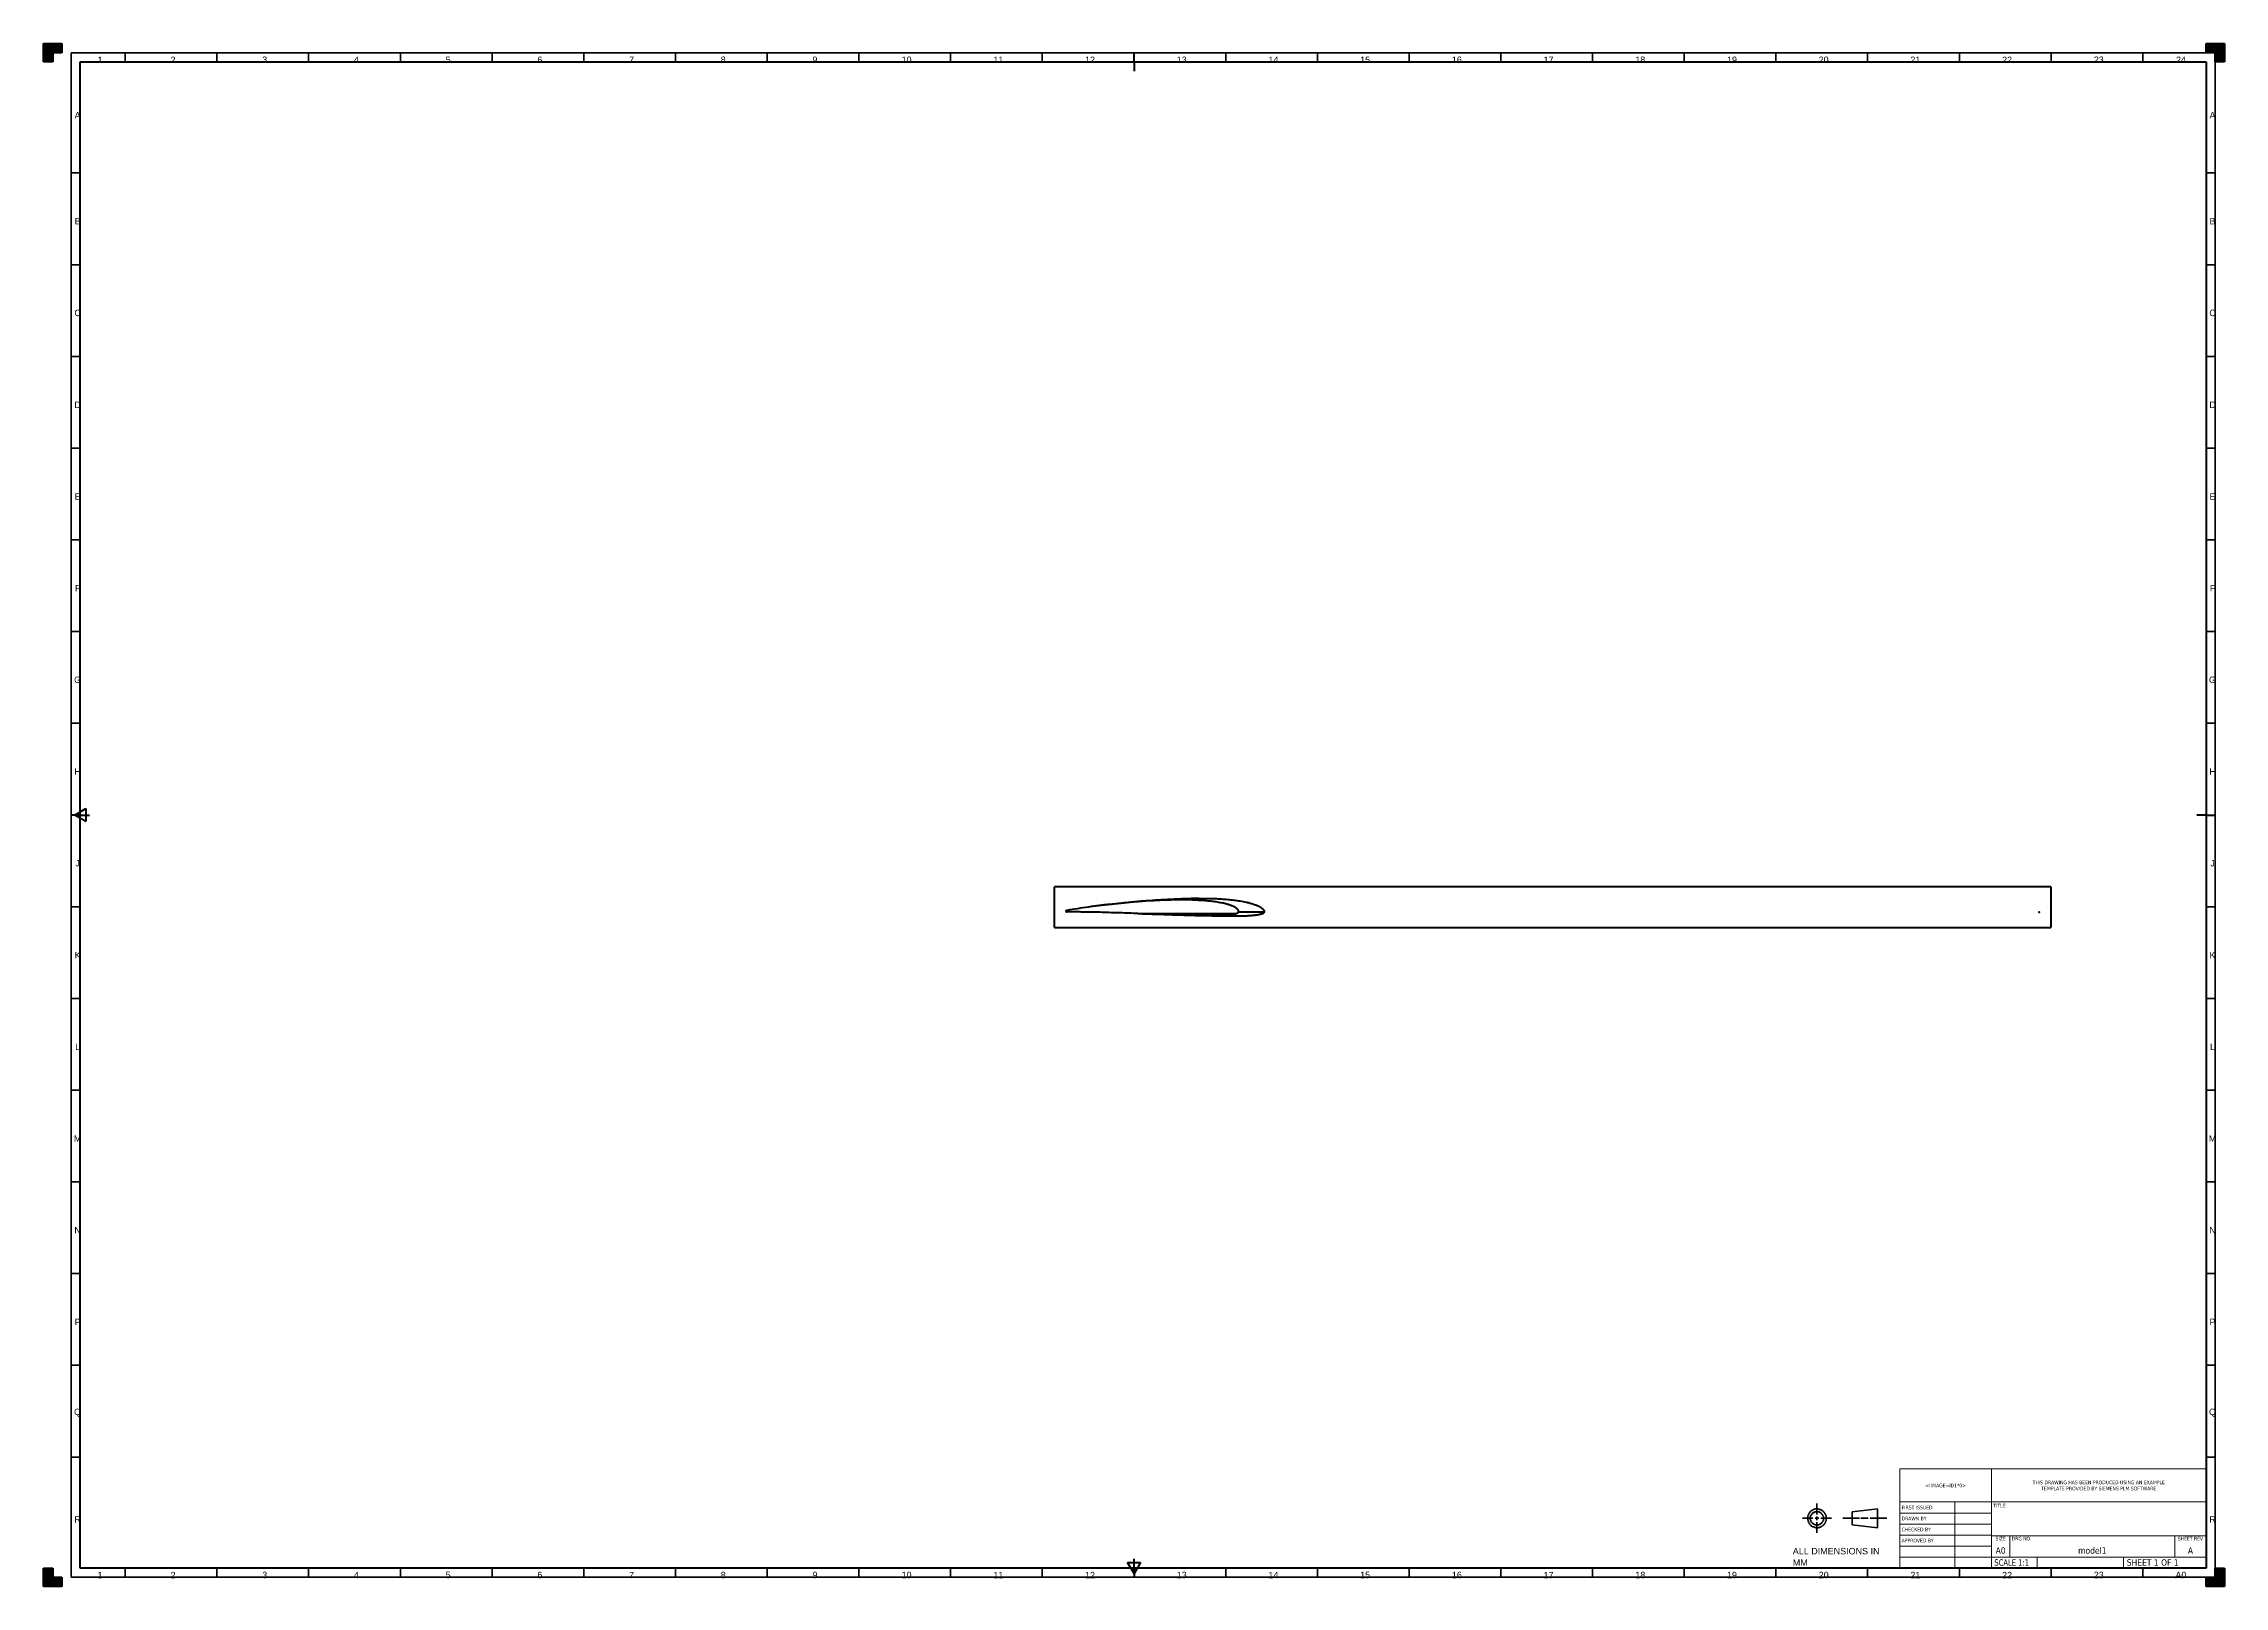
# Model space of a CAD drawing. Header units: millimetres. Extents: x 0 to 1189, y 0 to 841.
import ezdxf

# ---------------------------------------------------------------- set-up
doc = ezdxf.new("R2010")
doc.units = ezdxf.units.MM
for name, color, linetype, true_color in [('1', 7, 'Continuous', 0xffffff), ('256', 7, 'Continuous', 0xffffff), ('61', 7, 'Continuous', 0xffffff)]:
    doc.layers.add(name, color=color, linetype=linetype, true_color=true_color)
doc.styles.add('Arial Unicode MS', font='Arial Unicode MS')
doc.styles.add('Tahoma', font='Tahoma')

# ---------------------------------------------------------------- blocks, each defined once
blk = doc.blocks.new('TabularNote1')
at = {"layer": '1', "color": 18, "linetype": 'Continuous', "lineweight": 18}
for p, q in [((1062, 64), (1072, 64)), ((1062, 64), (1062, 46)), ((1072, 64), (1087, 64)), ((1087, 64), (1134, 64)), ((1134, 64), (1162, 64)), ((1162, 64), (1179, 64)), ((1179, 64), (1179, 46)), ((1062, 46), (1072, 46)), ((1062, 46), (1062, 43)), ((1062, 43), (1062, 27.5)), ((1072, 46), (1087, 46)), ((1087, 46), (1134, 46)), ((1134, 46), (1162, 46)), ((1162, 46), (1179, 46)), ((1179, 46), (1179, 43)), ((1179, 43), (1179, 27.5)), ((1062, 27.5), (1072, 27.5)), ((1062, 27.5), (1062, 24)), ((1062, 24), (1062, 16)), ((1072, 27.5), (1087, 27.5)), ((1072, 27.5), (1072, 24)), ((1072, 24), (1072, 16)), ((1087, 27.5), (1134, 27.5)), ((1134, 27.5), (1162, 27.5)), ((1162, 27.5), (1179, 27.5)), ((1162, 27.5), (1162, 24)), ((1162, 24), (1162, 16)), ((1179, 27.5), (1179, 24)), ((1179, 24), (1179, 16)), ((1062, 16), (1072, 16)), ((1062, 16), (1062, 10)), ((1072, 16), (1087, 16)), ((1087, 16), (1134, 16)), ((1087, 16), (1087, 10)), ((1134, 16), (1162, 16)), ((1134, 16), (1134, 10)), ((1162, 16), (1179, 16)), ((1179, 16), (1179, 10)), ((1062, 10), (1072, 10)), ((1072, 10), (1087, 10)), ((1087, 10), (1134, 10)), ((1134, 10), (1162, 10)), ((1162, 10), (1179, 10))]:
    blk.add_line(p, q, dxfattribs=at)
at = {"layer": '1', "color": 18, "linetype": 'Continuous', "lineweight": 13, "line_spacing_factor": 0.999701, "style": 'Tahoma'}
for s, insert, char_height, attachment_point in [('\\W1.0000;THIS DRAWING HAS BEEN PRODUCED USING AN EXAMPLE\\PTEMPLATE PROVIDED BY SIEMENS PLM SOFTWARE', (1120.5, 55), 2, 5), ('\\W1.0000;TITLE', (1063.025, 45), 2, 1), ('\\W1.0000;SIZE', (1067, 25), 2, 8), ('\\W1.0000;DRG NO.', (1073.025, 25), 2, 7), ('\\W0.9958;SHEET REV', (1170.5, 25), 2, 8), ('\\W0.8911;SCALE 1:1', (1063.584, 13), 3.5, 4), ('\\W1.0000;A0', (1067, 17.75), 3.5, 8), ('\\W1.0000;model1', (1117, 17.75), 3.5, 8), ('\\W1.0000;SHEET 1 OF 1', (1135.775, 13), 3.5, 4), ('\\W1.0000;A', (1170.5, 17.75), 3.5, 8)]:
    blk.add_mtext(s, dxfattribs=dict(at, insert=insert, char_height=char_height, attachment_point=attachment_point))
blk = doc.blocks.new('3RDANG1')
at = {"layer": '1', "color": 18, "linetype": 'Continuous', "lineweight": 35}
for p, q in [((0.126, 0.787), (0.118, 0.772)), ((0.134, 0.795), (0.126, 0.787)), ((0.142, 0.811), (0.134, 0.803)), ((0.134, 0.803), (0.134, 0.795)), ((0.15, 0.811), (0.142, 0.811)), ((0.157, 0.819), (0.15, 0.811)), ((0.165, 0.819), (0.157, 0.819)), ((0.173, 0.819), (0.165, 0.819)), ((0.173, 0.63), (0.173, 1)), ((0.181, 0.819), (0.173, 0.819)), ((0.189, 0.819), (0.181, 0.819)), ((0.197, 0.811), (0.189, 0.819)), ((0.205, 0.803), (0.197, 0.811)), ((0.213, 0.795), (0.205, 0.803)), ((0.22, 0.787), (0.213, 0.795)), ((0.228, 0.78), (0.22, 0.787)), ((0.236, 0.772), (0.228, 0.78)), ((0.89, 0.819), (0.591, 0.724)), ((0.89, 0.181), (0.89, 0.819)), ((0.071, 0.606), (0.063, 0.583)), ((0.063, 0.583), (0.063, 0.559)), ((0.063, 0.559), (0.063, 0.535)), ((0.063, 0.535), (0.063, 0.52)), ((0.063, 0.52), (0.063, 0.496)), ((0.079, 0.661), (0.071, 0.646)), ((0.071, 0.646), (0.071, 0.622)), ((0.071, 0.622), (0.071, 0.606)), ((0.087, 0.701), (0.079, 0.685)), ((0.079, 0.685), (0.079, 0.661)), ((0.094, 0.717), (0.087, 0.701)), ((0.102, 0.748), (0.094, 0.732)), ((0.094, 0.732), (0.094, 0.717)), ((0.102, 0.575), (0.094, 0.559)), ((0.094, 0.559), (0.094, 0.543)), ((0.094, 0.543), (0.094, 0.528)), ((0.094, 0.528), (0.094, 0.512)), ((0.11, 0.764), (0.102, 0.748)), ((0.11, 0.614), (0.102, 0.606)), ((0.102, 0.606), (0.102, 0.591)), ((0.102, 0.591), (0.102, 0.575)), ((0.118, 0.772), (0.11, 0.764)), ((0.118, 0.654), (0.11, 0.646)), ((0.11, 0.646), (0.11, 0.63)), ((0.11, 0.63), (0.11, 0.614)), ((0.126, 0.677), (0.118, 0.669)), ((0.118, 0.669), (0.118, 0.654)), ((0.134, 0.693), (0.126, 0.685)), ((0.126, 0.685), (0.126, 0.677)), ((0.142, 0.701), (0.134, 0.693)), ((0.15, 0.717), (0.142, 0.709)), ((0.142, 0.709), (0.142, 0.701)), ((0.157, 0.724), (0.15, 0.717)), ((0.15, 0.717), (0.15, 0.717)), ((0.165, 0.724), (0.157, 0.724)), ((0.173, 0.724), (0.165, 0.724)), ((0.181, 0.724), (0.173, 0.724)), ((0.173, 0.724), (0.173, 0.724)), ((0.173, 0.441), (0.173, 0.559)), ((0.189, 0.724), (0.181, 0.724)), ((0.197, 0.717), (0.189, 0.724)), ((0.189, 0.724), (0.189, 0.724)), ((0.205, 0.709), (0.197, 0.717)), ((0.213, 0.701), (0.205, 0.709)), ((0.205, 0.709), (0.205, 0.709)), ((0.22, 0.693), (0.213, 0.701)), ((0.22, 0.677), (0.22, 0.693)), ((0.228, 0.669), (0.22, 0.677)), ((0.228, 0.661), (0.228, 0.669)), ((0.236, 0.646), (0.228, 0.661)), ((0.244, 0.756), (0.236, 0.772)), ((0.236, 0.638), (0.236, 0.646)), ((0.236, 0.622), (0.236, 0.638)), ((0.244, 0.606), (0.236, 0.622)), ((0.244, 0.74), (0.244, 0.756)), ((0.252, 0.724), (0.244, 0.74)), ((0.244, 0.598), (0.244, 0.606)), ((0.244, 0.583), (0.244, 0.598)), ((0.252, 0.567), (0.244, 0.583)), ((0.26, 0.709), (0.252, 0.724)), ((0.252, 0.551), (0.252, 0.567)), ((0.252, 0.535), (0.252, 0.551)), ((0.252, 0.52), (0.252, 0.535)), ((0.252, 0.504), (0.252, 0.52)), ((0.26, 0.693), (0.26, 0.709)), ((0.268, 0.677), (0.26, 0.693)), ((0.268, 0.654), (0.268, 0.677)), ((0.276, 0.638), (0.268, 0.654)), ((0.276, 0.614), (0.276, 0.638)), ((0.283, 0.591), (0.276, 0.614)), ((0.283, 0.575), (0.283, 0.591)), ((0.283, 0.551), (0.283, 0.575)), ((0.283, 0.528), (0.283, 0.551)), ((0.283, 0.504), (0.283, 0.528)), ((0.591, 0.724), (0.591, 0.276)), ((0.126, 0.504), (0, 0.504)), ((0.063, 0.496), (0.063, 0.472)), ((0.063, 0.472), (0.063, 0.449)), ((0.063, 0.449), (0.063, 0.425)), ((0.063, 0.425), (0.071, 0.409)), ((0.071, 0.409), (0.071, 0.386)), ((0.071, 0.386), (0.071, 0.362)), ((0.071, 0.362), (0.079, 0.346)), ((0.079, 0.346), (0.079, 0.323)), ((0.079, 0.323), (0.087, 0.307)), ((0.087, 0.307), (0.087, 0.291)), ((0.087, 0.291), (0.094, 0.276)), ((0.094, 0.512), (0.094, 0.496)), ((0.094, 0.496), (0.094, 0.48)), ((0.094, 0.48), (0.094, 0.465)), ((0.094, 0.465), (0.094, 0.449)), ((0.094, 0.449), (0.102, 0.433)), ((0.094, 0.276), (0.102, 0.26)), ((0.102, 0.433), (0.102, 0.417)), ((0.102, 0.417), (0.102, 0.402)), ((0.102, 0.402), (0.102, 0.394)), ((0.102, 0.394), (0.11, 0.378)), ((0.102, 0.26), (0.11, 0.244)), ((0.11, 0.378), (0.11, 0.362)), ((0.11, 0.362), (0.118, 0.354)), ((0.118, 0.354), (0.118, 0.339)), ((0.118, 0.339), (0.126, 0.331)), ((0.126, 0.331), (0.126, 0.323)), ((0.126, 0.323), (0.134, 0.307)), ((0.134, 0.307), (0.134, 0.299)), ((0.134, 0.299), (0.142, 0.291)), ((0.142, 0.291), (0.15, 0.291)), ((0.197, 0.504), (0.15, 0.504)), ((0.15, 0.291), (0.15, 0.283)), ((0.15, 0.283), (0.157, 0.276)), ((0.157, 0.276), (0.165, 0.276)), ((0.165, 0.276), (0.165, 0.276)), ((0.165, 0.276), (0.173, 0.276)), ((0.173, 0), (0.173, 0.37)), ((0.173, 0.276), (0.181, 0.276)), ((0.181, 0.276), (0.181, 0.276)), ((0.181, 0.276), (0.189, 0.276)), ((0.189, 0.276), (0.197, 0.283)), ((0.197, 0.283), (0.205, 0.291)), ((0.197, 0.283), (0.197, 0.283)), ((0.205, 0.291), (0.213, 0.299)), ((0.213, 0.307), (0.22, 0.315)), ((0.213, 0.299), (0.213, 0.307)), ((0.346, 0.504), (0.22, 0.504)), ((0.22, 0.323), (0.228, 0.331)), ((0.22, 0.315), (0.22, 0.323)), ((0.228, 0.346), (0.236, 0.354)), ((0.228, 0.331), (0.228, 0.346)), ((0.236, 0.37), (0.244, 0.386)), ((0.236, 0.354), (0.236, 0.37)), ((0.244, 0.409), (0.252, 0.425)), ((0.244, 0.394), (0.244, 0.409)), ((0.244, 0.386), (0.244, 0.394)), ((0.244, 0.252), (0.252, 0.268)), ((0.252, 0.488), (0.252, 0.504)), ((0.252, 0.472), (0.252, 0.488)), ((0.252, 0.457), (0.252, 0.472)), ((0.252, 0.441), (0.252, 0.457)), ((0.252, 0.425), (0.252, 0.441)), ((0.252, 0.283), (0.26, 0.299)), ((0.252, 0.268), (0.252, 0.283)), ((0.26, 0.299), (0.268, 0.315)), ((0.268, 0.339), (0.276, 0.354)), ((0.268, 0.315), (0.268, 0.339)), ((0.276, 0.394), (0.283, 0.417)), ((0.276, 0.378), (0.276, 0.394)), ((0.276, 0.354), (0.276, 0.378)), ((0.283, 0.48), (0.283, 0.504)), ((0.283, 0.465), (0.283, 0.48)), ((0.283, 0.441), (0.283, 0.465)), ((0.283, 0.417), (0.283, 0.441)), ((0.48, 0.504), (0.677, 0.504)), ((0.591, 0.276), (0.89, 0.181)), ((0.693, 0.504), (0.78, 0.504)), ((1, 0.504), (0.803, 0.504)), ((0.11, 0.244), (0.11, 0.228)), ((0.11, 0.228), (0.118, 0.22)), ((0.118, 0.22), (0.126, 0.213)), ((0.126, 0.213), (0.134, 0.205)), ((0.134, 0.205), (0.142, 0.197)), ((0.142, 0.197), (0.15, 0.189)), ((0.15, 0.189), (0.157, 0.181)), ((0.157, 0.181), (0.165, 0.181)), ((0.165, 0.181), (0.173, 0.181)), ((0.173, 0.181), (0.181, 0.181)), ((0.181, 0.181), (0.189, 0.181)), ((0.189, 0.181), (0.197, 0.189)), ((0.197, 0.189), (0.205, 0.189)), ((0.205, 0.189), (0.213, 0.197)), ((0.213, 0.197), (0.22, 0.205)), ((0.22, 0.205), (0.228, 0.213)), ((0.228, 0.228), (0.236, 0.236)), ((0.228, 0.213), (0.228, 0.228)), ((0.236, 0.236), (0.244, 0.252))]:
    blk.add_line(p, q, dxfattribs=at)
blk = doc.blocks.new('TabularNote2')
at = {"layer": '1', "color": 18, "linetype": 'Continuous', "lineweight": 35, "xscale": 45.99999999999999, "yscale": 16}
blk.add_blockref('3RDANG1', (958.9, 29.1), dxfattribs=at)
at = {"layer": '1', "color": 18, "linetype": 'Continuous', "lineweight": 13, "char_height": 3.5, "line_spacing_factor": 1.069626, "style": 'Arial Unicode MS'}
for s, insert, attachment_point in [('\\W1.0000;                                ', (981.9, 37.1), 5), ('\\W1.0000;ALL DIMENSIONS IN\\PММ', (953.7, 16.1), 4)]:
    blk.add_mtext(s, dxfattribs=dict(at, insert=insert, attachment_point=attachment_point))
blk = doc.blocks.new('TabularNote3')
at = {"layer": '1', "color": 18, "linetype": 'Continuous', "lineweight": 18}
for p, q in [((1012, 64), (1042, 64)), ((1012, 64), (1012, 46)), ((1042, 64), (1062, 64)), ((1062, 64), (1062, 46)), ((1012, 46), (1042, 46)), ((1012, 46), (1012, 40)), ((1012, 40), (1042, 40)), ((1012, 40), (1012, 34)), ((1042, 46), (1062, 46)), ((1042, 46), (1042, 40)), ((1042, 40), (1062, 40)), ((1042, 40), (1042, 34)), ((1062, 46), (1062, 40)), ((1062, 40), (1062, 34)), ((1012, 34), (1042, 34)), ((1012, 34), (1012, 28)), ((1012, 28), (1042, 28)), ((1012, 28), (1012, 22)), ((1042, 34), (1062, 34)), ((1042, 34), (1042, 28)), ((1042, 28), (1062, 28)), ((1042, 28), (1042, 22)), ((1062, 34), (1062, 28)), ((1062, 28), (1062, 22)), ((1012, 22), (1042, 22)), ((1012, 22), (1012, 16)), ((1012, 16), (1042, 16)), ((1012, 16), (1012, 10)), ((1042, 22), (1062, 22)), ((1042, 22), (1042, 16)), ((1042, 16), (1062, 16)), ((1042, 16), (1042, 10)), ((1062, 22), (1062, 16)), ((1062, 16), (1062, 10)), ((1012, 10), (1042, 10)), ((1042, 10), (1062, 10))]:
    blk.add_line(p, q, dxfattribs=at)
at = {"layer": '1', "color": 18, "linetype": 'Continuous', "lineweight": 13, "char_height": 2, "line_spacing_factor": 0.999701, "style": 'Tahoma'}
for s, insert, attachment_point in [('\\W1.0000;<!IMAGE=ID1*0>', (1037, 55), 5), ('\\W1.0000;FIRST ISSUED', (1013.025, 43), 4), ('\\W1.0000;DRAWN BY', (1013.025, 37), 4), ('\\W1.0000;APPROVED BY', (1013.025, 25), 4), ('\\W1.0000;CHECKED BY', (1013.025, 31), 4)]:
    blk.add_mtext(s, dxfattribs=dict(at, insert=insert, attachment_point=attachment_point))

msp = doc.modelspace()

# ---------------------------------------------------------------- hatches: boundary and pattern name
at = {"layer": '256', "linetype": 'Continuous', "lineweight": 35}
for points in [[(0, 841), (10, 841), (10, 836), (5, 836), (5, 831), (0, 831)], [(1189, 841), (1189, 831), (1184, 831), (1184, 836), (1179, 836), (1179, 841)], [(0, 0), (0, 10), (5, 10), (5, 5), (10, 5), (10, 0)], [(1189, 0), (1179, 0), (1179, 5), (1184, 5), (1184, 10), (1189, 10)]]:
    msp.add_hatch(color=18, dxfattribs=at).paths.add_polyline_path(points, flags=0)

# ---------------------------------------------------------------- linework, layer by layer
at = {"layer": '1', "color": 8, "linetype": 'Continuous', "lineweight": 70}
for p, q in [((551.1, 359.1), (551.1, 381.4)), ((1094.4, 381.4), (551.1, 381.4)), ((1094.4, 381.4), (1094.4, 359.1)), ((551.1, 359.1), (1094.4, 359.1))]:
    msp.add_line(p, q, dxfattribs=at)
at = {"layer": '1', "color": 155, "linetype": 'Continuous', "lineweight": 70}
msp.add_line((596.6, 366.8), (650.4, 366.8), dxfattribs=at)
for points, knots in [([(651.5, 367.5), (651.5, 367.5), (651.5, 367.6), (651.5, 367.7), (651.5, 367.7), (651.5, 367.7), (651.5, 367.8), (651.5, 367.8), (651.6, 367.9), (651.5, 368), (651.5, 368.1), (651.5, 368.1), (651.5, 368.2), (651.5, 368.2), (651.5, 368.3), (651.5, 368.3), (651.4, 368.4), (651.4, 368.5), (651.4, 368.5), (651.3, 368.6), (651.3, 368.7), (651.2, 368.8), (651.2, 368.8), (651.1, 368.9), (651.1, 369), (651, 369.1), (650.9, 369.1), (650.8, 369.3), (650.7, 369.3), (650.5, 369.5), (650.4, 369.6), (650.3, 369.7), (650.2, 369.7), (650.1, 369.8), (650.1, 369.9), (649.9, 370), (649.8, 370), (649.6, 370.2), (649.5, 370.2), (649.2, 370.4), (649, 370.5), (648.6, 370.7), (648.5, 370.7), (648.3, 370.8), (648.2, 370.9), (647.8, 371), (647.6, 371.1), (647.2, 371.3), (647.1, 371.3), (646.9, 371.4), (646.8, 371.4), (646.4, 371.5), (646.2, 371.6), (645.7, 371.8), (645.4, 371.8), (645, 372), (644.7, 372), (644.2, 372.2), (644, 372.2), (643.5, 372.3), (643.2, 372.4), (642.5, 372.5), (642, 372.6), (641, 372.8), (640.5, 372.9), (639.6, 373.1), (639.1, 373.1), (638.1, 373.3), (637.6, 373.3), (636.6, 373.4), (636.1, 373.5), (635.1, 373.6), (634.6, 373.6), (633.6, 373.7), (633.1, 373.8), (631.6, 373.9), (630.6, 373.9), (629.1, 374), (628.6, 374.1), (627.6, 374.1), (627.1, 374.1), (625.6, 374.2), (624.6, 374.2), (622.6, 374.2), (621.6, 374.2), (619.6, 374.2), (618.6, 374.2), (615.6, 374.2), (613.5, 374.1), (609.5, 374), (607.5, 373.9), (603.5, 373.7), (601.5, 373.6), (598.5, 373.4), (597.5, 373.3), (595.5, 373.1), (594.5, 373.1), (592.6, 372.9), (591.6, 372.8), (589.6, 372.6), (588.6, 372.5), (585.6, 372.2), (583.6, 372), (580.6, 371.7), (579.6, 371.6), (577.6, 371.4), (576.6, 371.2), (574.6, 371), (573.6, 370.9), (571.6, 370.6), (570.6, 370.5), (567.7, 370), (565.7, 369.7), (561.7, 369.1), (559.8, 368.8), (557.8, 368.5)], [0, 0, 0, 0, 0.001953, 0.002441, 0.002441, 0.00293, 0.00293, 0.003906, 0.003906, 0.005859, 0.005859, 0.006836, 0.006836, 0.007813, 0.008789, 0.008789, 0.009766, 0.009766, 0.011719, 0.011719, 0.013672, 0.013672, 0.015625, 0.015625, 0.017578, 0.017578, 0.019531, 0.019531, 0.023438, 0.023438, 0.027344, 0.027344, 0.029297, 0.029297, 0.03125, 0.03125, 0.035156, 0.035156, 0.039063, 0.039063, 0.046875, 0.046875, 0.050781, 0.050781, 0.054688, 0.054688, 0.0625, 0.0625, 0.066406, 0.066406, 0.070313, 0.070313, 0.078125, 0.078125, 0.085938, 0.085938, 0.09375, 0.09375, 0.101563, 0.101563, 0.109375, 0.109375, 0.125, 0.125, 0.140625, 0.140625, 0.15625, 0.15625, 0.171875, 0.171875, 0.1875, 0.1875, 0.203125, 0.203125, 0.21875, 0.21875, 0.25, 0.25, 0.265625, 0.265625, 0.28125, 0.28125, 0.3125, 0.3125, 0.34375, 0.34375, 0.375, 0.375, 0.4375, 0.4375, 0.5, 0.5, 0.5625, 0.5625, 0.59375, 0.59375, 0.625, 0.625, 0.65625, 0.65625, 0.6875, 0.6875, 0.75, 0.75, 0.78125, 0.78125, 0.8125, 0.8125, 0.84375, 0.84375, 0.875, 0.875, 0.9375, 0.9375, 1, 1, 1, 1]), ([(578.4, 371.5), (578.6, 371.5), (578.7, 371.5), (579.9, 371.7), (581.1, 371.8), (583.3, 372.1), (584.5, 372.2), (587.9, 372.6), (590.2, 372.8), (593.6, 373.2), (594.7, 373.3), (597, 373.5), (598.1, 373.6), (601.5, 373.9), (603.8, 374), (607.2, 374.3), (608.4, 374.3), (610.6, 374.5), (611.8, 374.5), (615.2, 374.7), (617.5, 374.8), (620.9, 374.9), (622, 375), (624.3, 375), (625.5, 375.1), (628.9, 375.1), (631.2, 375.1), (634.6, 375), (635.7, 375), (637.5, 374.9), (638, 374.9), (639.2, 374.9), (639.7, 374.9), (641.4, 374.8), (642.6, 374.7), (644.3, 374.6), (644.9, 374.5), (646, 374.4), (646.6, 374.4), (647.7, 374.2), (648.3, 374.2), (649.4, 374), (650, 374), (651.1, 373.8), (651.7, 373.7), (652.8, 373.6), (653.4, 373.5), (654.5, 373.3), (655, 373.1), (655.9, 373), (656.2, 372.9), (656.7, 372.8), (657.3, 372.6), (657.8, 372.5), (658.4, 372.3), (658.7, 372.3), (659.1, 372.1), (659.2, 372.1), (659.5, 372), (659.6, 372), (660, 371.8), (660.3, 371.7), (660.8, 371.5), (661.1, 371.4), (661.5, 371.3), (661.6, 371.2), (661.9, 371.1), (662, 371), (662.3, 370.9), (662.4, 370.9), (662.6, 370.7), (662.8, 370.7), (663, 370.6), (663, 370.5), (663.1, 370.5), (663.2, 370.4), (663.4, 370.3), (663.5, 370.2), (663.8, 370.1), (663.9, 370), (664.1, 369.8), (664.2, 369.7), (664.4, 369.6), (664.5, 369.5), (664.7, 369.3), (664.7, 369.3), (664.7, 369.3), (664.8, 369.2), (664.8, 369.2), (664.9, 369), (665, 368.9), (665.1, 368.8), (665.1, 368.8), (665.1, 368.8), (665.2, 368.7), (665.3, 368.6), (665.3, 368.5), (665.4, 368.3), (665.4, 368.3), (665.4, 368.2), (665.4, 368.2), (665.5, 368), (665.5, 368), (665.5, 367.9), (665.5, 367.9), (665.5, 367.8), (665.5, 367.8), (665.5, 367.8), (665.5, 367.7), (665.5, 367.6), (665.4, 367.5), (665.4, 367.5)], [0, 0, 0, 0, 0.004213, 0.004213, 0.042512, 0.042512, 0.080812, 0.080812, 0.157411, 0.157411, 0.19571, 0.19571, 0.23401, 0.23401, 0.310609, 0.310609, 0.348908, 0.348908, 0.387208, 0.387208, 0.463807, 0.463807, 0.502106, 0.502106, 0.540406, 0.540406, 0.617005, 0.617005, 0.655304, 0.655304, 0.674454, 0.674454, 0.693604, 0.693604, 0.731903, 0.731903, 0.751053, 0.751053, 0.770203, 0.770203, 0.789353, 0.789353, 0.808502, 0.808502, 0.827652, 0.827652, 0.846802, 0.846802, 0.865952, 0.865952, 0.875527, 0.875527, 0.885101, 0.894676, 0.894676, 0.904251, 0.904251, 0.909039, 0.909039, 0.913826, 0.913826, 0.923401, 0.923401, 0.932976, 0.932976, 0.937763, 0.937763, 0.942551, 0.942551, 0.947338, 0.947338, 0.952126, 0.952126, 0.954519, 0.954519, 0.956913, 0.956913, 0.9617, 0.9617, 0.966488, 0.966488, 0.971275, 0.971275, 0.976063, 0.976063, 0.97726, 0.97726, 0.978457, 0.978457, 0.98085, 0.983244, 0.983244, 0.984441, 0.984441, 0.985638, 0.985638, 0.990425, 0.990425, 0.991622, 0.991622, 0.992819, 0.992819, 0.995213, 0.995213, 0.995811, 0.995811, 0.996409, 0.996409, 0.997606, 0.997606, 1, 1, 1, 1]), ([(557.8, 368.5), (557.7, 368.5), (557.7, 368.4), (557.7, 368.4), (557.7, 368.4), (557.7, 368.4), (557.6, 368.4), (557.6, 368.4), (557.6, 368.4), (557.6, 368.4), (557.6, 368.3), (557.5, 368.3), (557.5, 368.3), (557.5, 368.3), (557.5, 368.3), (557.5, 368.2), (557.5, 368.2), (557.5, 368.2), (557.5, 368.2), (557.4, 368.2), (557.4, 368.1), (557.4, 368.1), (557.4, 368.1), (557.4, 368.1), (557.4, 368), (557.4, 368), (557.4, 368), (557.5, 367.9), (557.5, 367.9), (557.5, 367.9), (557.5, 367.9), (557.5, 367.8), (557.5, 367.8), (557.5, 367.8), (557.5, 367.8), (557.6, 367.8), (557.6, 367.8), (557.6, 367.7), (557.6, 367.7), (557.6, 367.7), (557.7, 367.7), (557.7, 367.7), (557.7, 367.7), (557.7, 367.7), (557.8, 367.7), (557.8, 367.7), (557.8, 367.7), (557.8, 367.7)], [0, 0, 0, 0, 0.0625, 0.0625, 0.09375, 0.09375, 0.125, 0.125, 0.1875, 0.1875, 0.21875, 0.21875, 0.25, 0.25, 0.3125, 0.3125, 0.34375, 0.34375, 0.375, 0.375, 0.4375, 0.4375, 0.46875, 0.46875, 0.5, 0.5, 0.5625, 0.5625, 0.625, 0.625, 0.65625, 0.65625, 0.6875, 0.6875, 0.75, 0.75, 0.78125, 0.78125, 0.8125, 0.8125, 0.875, 0.875, 0.90625, 0.90625, 0.9375, 0.9375, 1, 1, 1, 1]), ([(596.6, 366.8), (595, 366.8), (593.4, 366.9), (590.1, 367), (588.5, 367.1), (583.7, 367.2), (580.4, 367.3), (575.6, 367.5), (574, 367.5), (570.8, 367.6), (568.3, 367.6), (565.9, 367.6), (564.3, 367.7), (563.5, 367.7), (561.1, 367.7), (559.5, 367.7), (557.8, 367.7)], [0, 0, 0, 0, 0.125, 0.125, 0.25, 0.25, 0.5, 0.5, 0.625, 0.625, 0.75, 0.8125, 0.8125, 0.875, 0.875, 1, 1, 1, 1]), ([(596.6, 366.8), (598.2, 366.7), (603.9, 366.5), (611.8, 366.3), (620.2, 366), (625.4, 365.9), (629.6, 365.8), (632.8, 365.7), (635.9, 365.7), (639.1, 365.7), (641.7, 365.8), (643.8, 365.8), (645.3, 366), (646.9, 366.1), (648.2, 366.2), (649.2, 366.5), (649.9, 366.6), (650.2, 366.7), (650.4, 366.8)], [0, 0, 0, 0, 0.088565, 0.32171, 0.438282, 0.554855, 0.613141, 0.671428, 0.729714, 0.788, 0.846286, 0.875429, 0.904573, 0.933716, 0.962859, 0.97743, 0.992002, 1, 1, 1, 1]), ([(638.2, 365.6), (638.5, 365.6), (638.7, 365.6), (639.5, 365.6), (640.1, 365.6), (641.2, 365.6), (641.8, 365.5), (642.9, 365.5), (643.4, 365.5), (644.6, 365.5), (645.1, 365.5), (646.8, 365.5), (648.5, 365.5), (650.1, 365.5), (651.3, 365.5), (651.8, 365.5), (652.9, 365.5), (653.5, 365.6), (654.2, 365.6), (654.3, 365.6), (654.6, 365.6), (654.8, 365.6), (655.2, 365.6), (655.4, 365.6), (655.9, 365.6), (656, 365.6), (656.3, 365.6), (656.4, 365.7), (656.8, 365.7), (657.1, 365.7), (657.7, 365.7), (658, 365.8), (658.5, 365.8), (659.1, 365.8), (659.6, 365.9), (660.2, 365.9), (660.5, 366), (661, 366), (661.3, 366.1), (661.7, 366.1), (661.9, 366.1), (662.1, 366.2), (662.3, 366.2), (662.5, 366.3), (662.7, 366.3), (662.9, 366.4), (663.1, 366.4), (663.4, 366.5), (663.5, 366.5), (663.7, 366.5), (663.8, 366.6), (663.9, 366.6), (664, 366.6), (664.2, 366.7), (664.3, 366.7), (664.4, 366.7), (664.5, 366.8), (664.6, 366.8), (664.7, 366.9), (664.8, 366.9), (664.9, 366.9), (664.9, 367), (665, 367), (665.1, 367.1), (665.1, 367.1), (665.1, 367.1), (665.1, 367.1), (665.2, 367.1), (665.2, 367.2), (665.2, 367.2), (665.3, 367.2), (665.3, 367.3), (665.3, 367.3), (665.3, 367.3), (665.4, 367.4), (665.4, 367.4), (665.4, 367.4), (665.4, 367.4), (665.4, 367.5)], [0, 0, 0, 0, 0.027415, 0.027415, 0.088201, 0.088201, 0.148988, 0.148988, 0.209774, 0.209774, 0.270561, 0.270561, 0.392134, 0.452921, 0.452921, 0.513707, 0.513707, 0.574494, 0.574494, 0.589691, 0.589691, 0.604887, 0.604887, 0.635281, 0.635281, 0.650477, 0.650477, 0.665674, 0.665674, 0.696067, 0.696067, 0.72646, 0.72646, 0.756854, 0.787247, 0.787247, 0.81764, 0.81764, 0.848034, 0.848034, 0.86323, 0.86323, 0.878427, 0.878427, 0.893623, 0.893623, 0.90882, 0.90882, 0.924017, 0.924017, 0.931615, 0.931615, 0.939213, 0.946812, 0.946812, 0.95441, 0.95441, 0.962008, 0.962008, 0.969607, 0.969607, 0.977205, 0.977205, 0.981004, 0.981004, 0.982904, 0.982904, 0.984803, 0.984803, 0.988603, 0.988603, 0.992402, 0.992402, 0.994301, 0.994301, 0.996201, 0.996201, 1, 1, 1, 1]), ([(651.5, 367.5), (651.4, 367.5), (651.4, 367.4), (651.4, 367.4), (651.4, 367.4), (651.3, 367.3), (651.3, 367.3), (651.3, 367.3), (651.3, 367.2), (651.2, 367.2), (651.2, 367.2), (651.1, 367.1), (651, 367.1), (650.9, 367), (650.9, 367), (650.8, 366.9), (650.7, 366.9), (650.6, 366.9), (650.5, 366.8), (650.4, 366.8)], [0, 0, 0, 0, 0.0625, 0.0625, 0.125, 0.125, 0.1875, 0.1875, 0.25, 0.25, 0.375, 0.375, 0.5, 0.5, 0.625, 0.625, 0.75, 0.75, 1, 1, 1, 1])]:
    msp.add_open_spline(points, degree=3, knots=knots, dxfattribs=at)
for points, degree in [([(578.4, 371.5), (576.6, 371.2), (574.8, 371)], 2), ([(627.7, 365.8), (633, 365.7), (638.2, 365.6)], 2), ([(665.4, 367.5), (660.8, 367.5), (656.1, 367.5), (651.5, 367.5)], 3)]:
    msp.add_open_spline(points, degree=degree, dxfattribs=at)
at = {"layer": '256', "color": 18, "linetype": 'Continuous', "lineweight": 70}
for p, q in [((0, 831), (0, 841)), ((0, 841), (10, 841)), ((5, 836), (5, 831)), ((10, 836), (5, 836)), ((10, 841), (10, 836)), ((1179, 836), (1179, 841)), ((1179, 841), (1189, 841)), ((1184, 836), (1179, 836)), ((1184, 831), (1184, 836)), ((1189, 841), (1189, 831)), ((5, 831), (0, 831)), ((20, 10), (20, 831)), ((20, 831), (1179, 831)), ((1179, 831), (1179, 10)), ((1189, 831), (1184, 831)), ((17, 420.5), (23, 424)), ((23, 417), (17, 420.5)), ((17, 420.5), (25, 420.5)), ((23, 424), (23, 417)), ((591, 13), (598, 13)), ((594.5, 7), (591, 13)), ((594.5, 7), (594.5, 15)), ((598, 13), (594.5, 7)), ((0, 0), (0, 10)), ((0, 10), (5, 10)), ((10, 0), (0, 0)), ((5, 10), (5, 5)), ((5, 5), (10, 5)), ((10, 5), (10, 0)), ((1179, 10), (20, 10)), ((1179, 0), (1179, 5)), ((1179, 5), (1184, 5)), ((1189, 0), (1179, 0)), ((1184, 5), (1184, 10)), ((1184, 10), (1189, 10)), ((1189, 10), (1189, 0))]:
    msp.add_line(p, q, dxfattribs=at)
at = {"layer": '256', "color": 18, "linetype": 'Continuous', "lineweight": 35}
for p, q in [((15, 5), (15, 836)), ((15, 836), (1184, 836)), ((44.5, 836), (44.5, 831)), ((94.5, 836), (94.5, 831)), ((144.5, 836), (144.5, 831)), ((194.5, 836), (194.5, 831)), ((244.5, 836), (244.5, 831)), ((294.5, 836), (294.5, 831)), ((344.5, 836), (344.5, 831)), ((394.5, 836), (394.5, 831)), ((444.5, 836), (444.5, 831)), ((494.5, 836), (494.5, 831)), ((544.5, 836), (544.5, 831)), ((594.5, 836), (594.5, 831)), ((644.5, 836), (644.5, 831)), ((694.5, 836), (694.5, 831)), ((744.5, 836), (744.5, 831)), ((794.5, 836), (794.5, 831)), ((844.5, 836), (844.5, 831)), ((894.5, 836), (894.5, 831)), ((944.5, 836), (944.5, 831)), ((994.5, 836), (994.5, 831)), ((1044.5, 836), (1044.5, 831)), ((1094.5, 836), (1094.5, 831)), ((1144.5, 836), (1144.5, 831)), ((1184, 836), (1184, 5)), ((15, 770.5), (20, 770.5)), ((1179, 770.5), (1184, 770.5)), ((15, 720.5), (20, 720.5)), ((1179, 720.5), (1184, 720.5)), ((15, 670.5), (20, 670.5)), ((1179, 670.5), (1184, 670.5)), ((15, 620.5), (20, 620.5)), ((1179, 620.5), (1184, 620.5)), ((15, 570.5), (20, 570.5)), ((1179, 570.5), (1184, 570.5)), ((15, 520.5), (20, 520.5)), ((1179, 520.5), (1184, 520.5)), ((15, 470.5), (20, 470.5)), ((1179, 470.5), (1184, 470.5)), ((15, 420.5), (20, 420.5)), ((1179, 420.5), (1184, 420.5)), ((15, 370.5), (20, 370.5)), ((1179, 370.5), (1184, 370.5)), ((15, 320.5), (20, 320.5)), ((1179, 320.5), (1184, 320.5)), ((15, 270.5), (20, 270.5)), ((1179, 270.5), (1184, 270.5)), ((15, 220.5), (20, 220.5)), ((1179, 220.5), (1184, 220.5)), ((15, 170.5), (20, 170.5)), ((1179, 170.5), (1184, 170.5)), ((15, 120.5), (20, 120.5)), ((1179, 120.5), (1184, 120.5)), ((15, 70.5), (20, 70.5)), ((1179, 70.5), (1184, 70.5)), ((1184, 5), (15, 5)), ((44.5, 10), (44.5, 5)), ((94.5, 10), (94.5, 5)), ((144.5, 10), (144.5, 5)), ((194.5, 10), (194.5, 5)), ((244.5, 10), (244.5, 5)), ((294.5, 10), (294.5, 5)), ((344.5, 10), (344.5, 5)), ((394.5, 10), (394.5, 5)), ((444.5, 10), (444.5, 5)), ((494.5, 10), (494.5, 5)), ((544.5, 10), (544.5, 5)), ((594.5, 10), (594.5, 5)), ((644.5, 10), (644.5, 5)), ((694.5, 10), (694.5, 5)), ((744.5, 10), (744.5, 5)), ((794.5, 10), (794.5, 5)), ((844.5, 10), (844.5, 5)), ((894.5, 10), (894.5, 5)), ((944.5, 10), (944.5, 5)), ((994.5, 10), (994.5, 5)), ((1044.5, 10), (1044.5, 5)), ((1094.5, 10), (1094.5, 5)), ((1144.5, 10), (1144.5, 5))]:
    msp.add_line(p, q, dxfattribs=at)
at = {"layer": '256', "color": 18, "linetype": 'Continuous', "lineweight": 200}
for p, q in [((594.5, 831), (594.5, 836)), ((594.5, 831), (594.5, 826)), ((20, 420.5), (15, 420.5)), ((20, 420.5), (25, 420.5)), ((1179, 420.5), (1174, 420.5)), ((1179, 420.5), (1184, 420.5)), ((594.5, 10), (594.5, 15)), ((594.5, 10), (594.5, 5))]:
    msp.add_line(p, q, dxfattribs=at)
at = {"layer": '61', "color": 23, "linetype": 'Continuous', "lineweight": 70}
msp.add_point((1088.1, 367.5), dxfattribs=at)

# ---------------------------------------------------------------- block references
at = {"layer": '1', "color": 18, "linetype": 'Continuous', "lineweight": 18}
for name in ['TabularNote3', 'TabularNote1']:
    msp.add_blockref(name, (0, 0), dxfattribs=at)
at = {"layer": '1', "color": 163, "linetype": 'Continuous', "lineweight": 18}
msp.add_blockref('TabularNote2', (0, 0), dxfattribs=at)

# ---------------------------------------------------------------- texts
at = {"layer": '256', "color": 18, "linetype": 'Continuous', "lineweight": 13, "char_height": 3.5, "attachment_point": 7, "line_spacing_factor": 1.069626, "style": 'Arial Unicode MS'}
for s, insert in [('\\W1.0000;1', (29.4, 830.4)), ('\\W1.0000;2', (69.2, 830.4)), ('\\W1.0000;3', (119.2, 830.4)), ('\\W1.0000;4', (169.2, 830.4)), ('\\W1.0000;5', (219.2, 830.4)), ('\\W1.0000;6', (269.2, 830.4)), ('\\W1.0000;7', (319.2, 830.4)), ('\\W1.0000;8', (369.2, 830.4)), ('\\W1.0000;9', (419.2, 830.4)), ('\\W1.0000;10', (467.8, 830.4)), ('\\W1.0000;11', (517.8, 830.4)), ('\\W1.0000;12', (567.8, 830.4)), ('\\W1.0000;13', (617.8, 830.4)), ('\\W1.0000;14', (667.8, 830.4)), ('\\W1.0000;15', (717.8, 830.4)), ('\\W1.0000;16', (767.8, 830.4)), ('\\W1.0000;17', (817.8, 830.4)), ('\\W1.0000;18', (867.8, 830.4)), ('\\W1.0000;19', (917.8, 830.4)), ('\\W1.0000;20', (967.8, 830.4)), ('\\W1.0000;21', (1017.8, 830.4)), ('\\W1.0000;22', (1067.8, 830.4)), ('\\W1.0000;23', (1117.8, 830.4)), ('\\W1.0000;24', (1162.6, 830.4)), ('\\W1.0000;A', (16.9, 800.2)), ('\\W1.0000;A', (1180.9, 800.2)), ('\\W1.0000;B', (16.9, 742.4)), ('\\W1.0000;B', (1180.9, 742.4)), ('\\W1.0000;C', (16.8, 692.4)), ('\\W1.0000;C', (1180.8, 692.4)), ('\\W1.0000;D', (16.8, 642.4)), ('\\W1.0000;D', (1180.8, 642.4)), ('\\W1.0000;E', (16.9, 592.4)), ('\\W1.0000;E', (1180.9, 592.4)), ('\\W1.0000;F', (17.1, 542.4)), ('\\W1.0000;F', (1181.1, 542.4)), ('\\W1.0000;G', (16.6, 492.4)), ('\\W1.0000;G', (1180.6, 492.4)), ('\\W1.0000;H', (16.8, 442.4)), ('\\W1.0000;H', (1180.8, 442.4)), ('\\W1.0000;J', (17.3, 392.4)), ('\\W1.0000;J', (1181.3, 392.4)), ('\\W1.0000;K', (16.9, 342.4)), ('\\W1.0000;K', (1180.9, 342.4)), ('\\W1.0000;L', (17.2, 292.4)), ('\\W1.0000;L', (1181.2, 292.4)), ('\\W1.0000;M', (16.5, 242.4)), ('\\W1.0000;M', (1180.5, 242.4)), ('\\W1.0000;N', (16.8, 192.4)), ('\\W1.0000;N', (1180.8, 192.4)), ('\\W1.0000;P', (16.9, 142.4)), ('\\W1.0000;P', (1180.9, 142.4)), ('\\W1.0000;Q', (16.6, 92.4)), ('\\W1.0000;Q', (1180.6, 92.4)), ('\\W1.0000;R', (16.8, 34.7)), ('\\W1.0000;R', (1180.8, 34.7)), ('\\W1.0000;1', (29.4, 4.4)), ('\\W1.0000;2', (69.2, 4.4)), ('\\W1.0000;3', (119.2, 4.4)), ('\\W1.0000;4', (169.2, 4.4)), ('\\W1.0000;5', (219.2, 4.4)), ('\\W1.0000;6', (269.2, 4.4)), ('\\W1.0000;7', (319.2, 4.4)), ('\\W1.0000;8', (369.2, 4.4)), ('\\W1.0000;9', (419.2, 4.4)), ('\\W1.0000;10', (467.8, 4.4)), ('\\W1.0000;11', (517.8, 4.4)), ('\\W1.0000;12', (567.8, 4.4)), ('\\W1.0000;13', (617.8, 4.4)), ('\\W1.0000;14', (667.8, 4.4)), ('\\W1.0000;15', (717.8, 4.4)), ('\\W1.0000;16', (767.8, 4.4)), ('\\W1.0000;17', (817.8, 4.4)), ('\\W1.0000;18', (867.8, 4.4)), ('\\W1.0000;19', (917.8, 4.4)), ('\\W1.0000;20', (967.8, 4.4)), ('\\W1.0000;21', (1017.8, 4.4)), ('\\W1.0000;22', (1067.8, 4.4)), ('\\W1.0000;23', (1117.8, 4.4)), ('\\W1.0000;A0', (1162.3, 4.4))]:
    msp.add_mtext(s, dxfattribs=dict(at, insert=insert))

doc.saveas('drawing.dxf')
